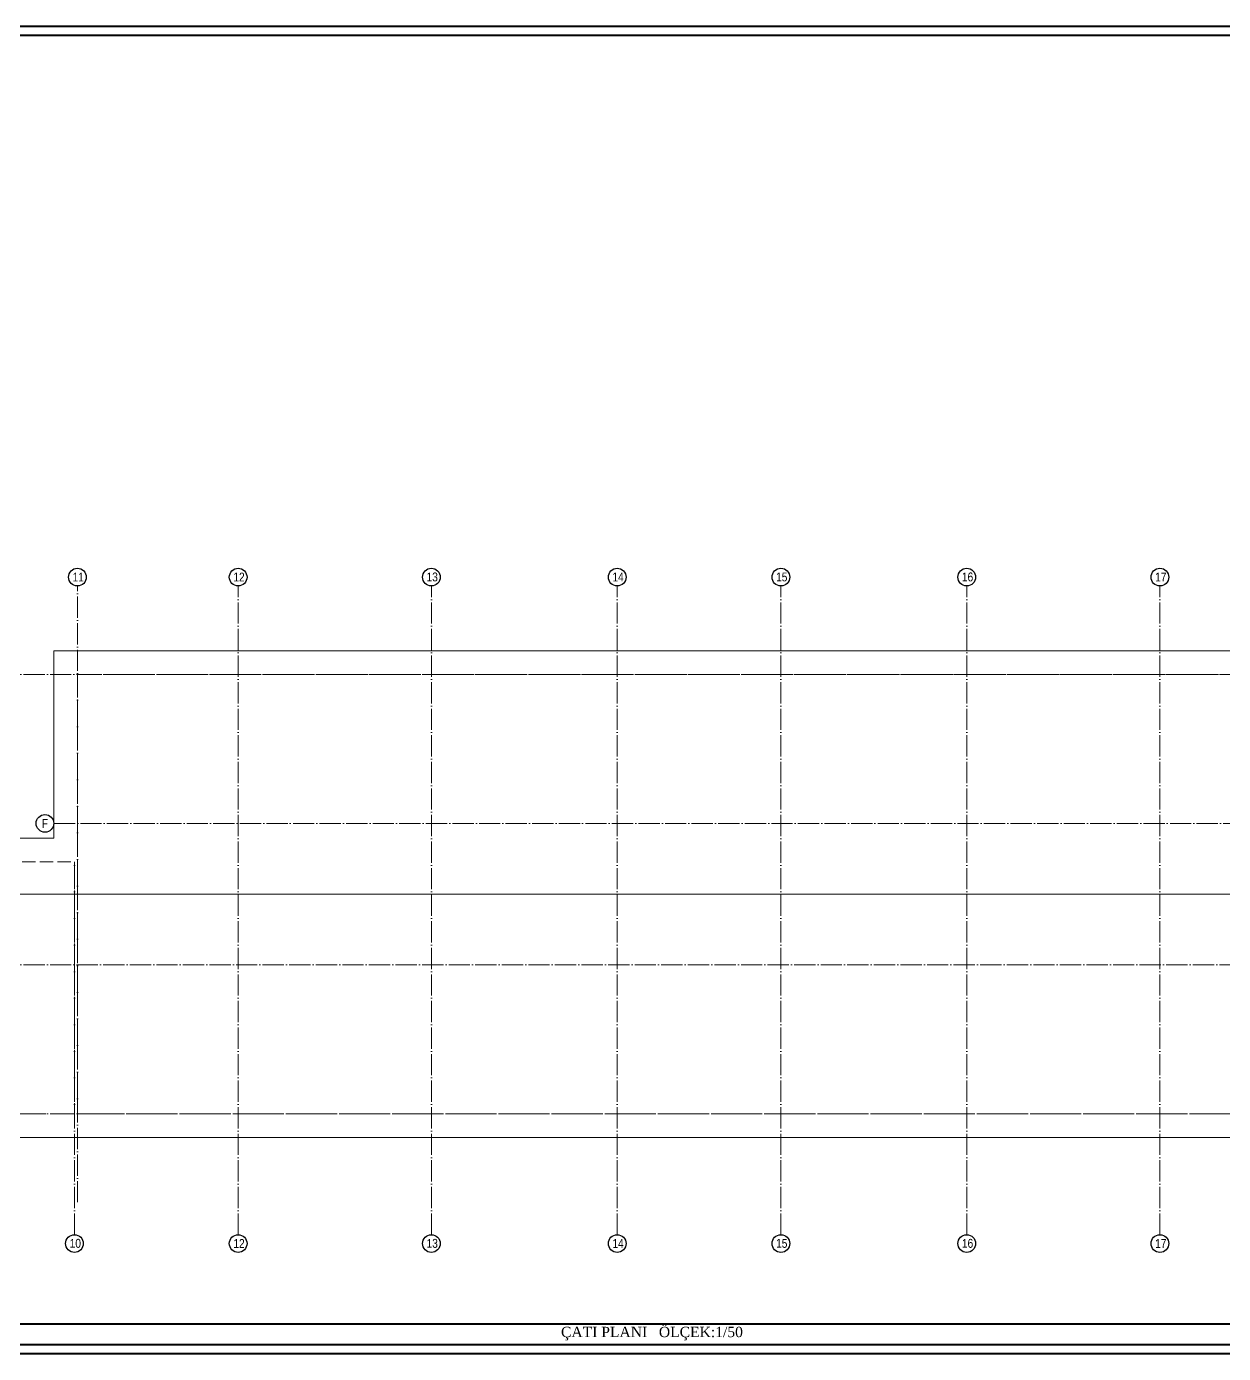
# Model space of a CAD drawing. Header units: millimetres. Extents: x 11587 to 81192, y -36083 to -25300.
# Drawn here: x 53184 to 57242, y -36083 to -31583 of the extents above; entities that cross this region are included whole.
import ezdxf

# ---------------------------------------------------------------- set-up
doc = ezdxf.new("R2010")
doc.units = ezdxf.units.MM
doc.linetypes.add('AKS', pattern=[30, 24, -3, 0, -3])
doc.linetypes.add('IZDUSUM1', pattern=[20, 7.5, -5, 7.5, 0])
for name, color, linetype, lineweight in [('rtm-aks balon', 20, 'Continuous', 25), ('rtm-aks balon yazı', 7, 'Continuous', 20), ('rtm-aks yeni', 7, 'AKS', 20), ('rtm-antet yazı-03', 233, 'Continuous', 30), ('rtm-antet-02', 140, 'Continuous', 40), ('rtm-izdusum-üst kalın', 211, 'IZDUSUM1', 15), ('rtm-plan katmanı-07', 135, 'Continuous', 9)]:
    doc.layers.add(name, color=color, linetype=linetype, lineweight=lineweight)
doc.styles.add('A', font='times.ttf', dxfattribs={"height": 20})
doc.styles.add('AKSYAZI', font='ARIALN.TTF')

msp = doc.modelspace()

# ---------------------------------------------------------------- linework, layer by layer
at = {"layer": 'rtm-aks balon'}
for centre in [(53356.19, -33450.13), (53901.19, -33450.13), (54556.19, -33450.13), (55186.19, -33450.13), (55741.19, -33450.13), (56371.19, -33450.13), (57026.19, -33450.13), (53246.19, -34285.13), (53346.19, -35710.13), (53901.19, -35710.13), (54556.19, -35710.13), (55186.19, -35710.13), (55741.19, -35710.13), (56371.19, -35710.13), (57026.19, -35710.13)]:
    msp.add_circle(centre, 30, dxfattribs=at)
at = {"layer": 'rtm-aks yeni', "ltscale": 3}
for p, q in [((53356.19, -35570.13), (53356.19, -33480.13)), ((53901.19, -35680.13), (53901.19, -33480.13)), ((54556.19, -35680.13), (54556.19, -33480.13)), ((55186.19, -35680.13), (55186.19, -33480.13)), ((55741.19, -35680.13), (55741.19, -33480.13)), ((56371.19, -35680.13), (56371.19, -33480.13)), ((57026.19, -35680.13), (57026.19, -33480.13)), ((51281.19, -33780.13), (59646.19, -33780.13)), ((53276.19, -34285.13), (57651.19, -34285.13)), ((53346.19, -35680.13), (53346.19, -34415.13)), ((51281.19, -34765.13), (59646.19, -34765.13)), ((51281.19, -35270.13), (59646.19, -35270.13))]:
    msp.add_line(p, q, dxfattribs=at)
at = {"layer": 'rtm-antet-02'}
for points in [[(51136.61, -31582.89), (51136.61, -36082.89), (59791.61, -36082.89), (59791.61, -31582.89), (51136.61, -31582.89)], [(51166.61, -35982.89), (59761.61, -35982.89)]]:
    msp.add_lwpolyline(points, dxfattribs=at)
msp.add_lwpolyline([(51166.61, -31612.89), (51166.61, -36052.89), (59761.61, -36052.89), (59761.61, -31612.89)], close=True, dxfattribs=at)
at = {"layer": 'rtm-izdusum-üst kalın', "ltscale": 3}
msp.add_lwpolyline([(51951.19, -32280.13), (52701.19, -32280.13), (52701.19, -32940.13), (53071.19, -32940.13), (53071.19, -33780.13), (52426.19, -33780.13), (52426.19, -33825.13), (52416.19, -33825.13), (52416.19, -34180.13), (53071.19, -34180.13), (53071.19, -34415.13), (53346.19, -34415.13), (53346.19, -35270.13), (51696.19, -35270.13), (51696.19, -34605.13), (51581.19, -34605.13), (51581.19, -32940.13), (51951.19, -32940.13), (51951.19, -32280.13)], dxfattribs=at)
msp.add_lwpolyline([(53356.19, -33780.13), (57571.19, -33780.13), (57571.19, -35270.13), (53356.19, -35270.13)], close=True, dxfattribs=at)
at = {"layer": 'rtm-plan katmanı-07'}
for points in [[(53071.19, -34180.13), (53151.19, -34180.13), (53151.19, -32860.13), (52781.19, -32860.13), (52781.19, -32200.13), (51871.19, -32200.13), (51871.19, -32860.13), (51501.19, -32860.13), (51501.19, -34685.13), (51616.19, -34685.13), (51616.19, -35350.13), (59311.19, -35350.13), (59311.19, -34685.13), (59426.19, -34685.13), (59426.19, -32860.13), (59056.19, -32860.13), (59056.19, -32200.13), (58146.19, -32200.13), (58146.19, -32860.13), (57776.19, -32860.13), (57776.19, -34180.13), (57856.19, -34180.13)], [(53071.19, -34335.13), (53276.19, -34335.13), (53276.19, -33700.13), (57651.19, -33700.13), (57651.19, -34335.13), (57856.19, -34335.13)], [(52441.19, -34525.13), (58486.19, -34525.13)]]:
    msp.add_lwpolyline(points, dxfattribs=at)

# ---------------------------------------------------------------- texts
at = {"layer": 'rtm-aks balon yazı', "char_height": 30, "attachment_point": 7, "style": 'AKSYAZI'}
for s, insert, width in [('11', (53339.97, -33464.9), 27.7214), ('12', (53884.97, -33464.9), 27.7214), ('13', (54539.97, -33464.9), 27.7214), ('14', (55169.97, -33464.9), 27.7214), ('15', (55724.97, -33464.9), 27.7214), ('16', (56354.97, -33464.9), 34.1619), ('17', (57009.97, -33464.9), 27.7214), ('F', (53235.4, -34300.55), 27.7214), ('10', (53329.97, -35724.9), 27.7214), ('12', (53884.97, -35724.9), 27.7214), ('13', (54539.97, -35724.9), 27.7214), ('14', (55169.97, -35724.9), 27.7214), ('15', (55724.97, -35724.9), 27.7214), ('16', (56354.97, -35724.9), 34.1619), ('17', (57009.97, -35724.9), 27.7214)]:
    msp.add_mtext(s, dxfattribs=dict(at, insert=insert, width=width))
at = {"layer": 'rtm-antet yazı-03', "linetype": 'ByBlock', "insert": (54995.66, -35992.47), "char_height": 35, "width": 2134.432, "attachment_point": 1, "style": 'A'}
msp.add_mtext('ÇATI PLANI   ÖLÇEK:1/50', dxfattribs=at)

doc.saveas('drawing.dxf')
